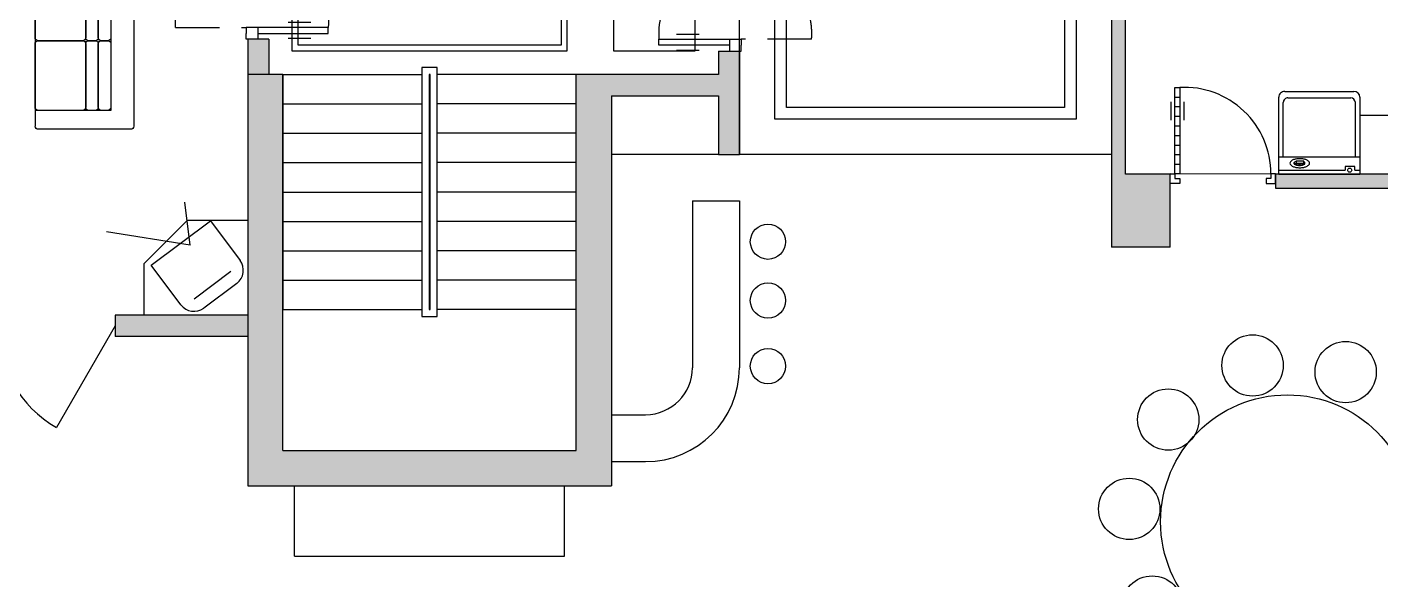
# Model space of a CAD drawing. Header units: millimetres. Extents: x 1356 to 40183, y 573 to 20768.
# Drawn here: x 17340 to 28875, y 8583 to 13289 of the extents above; entities that cross this region are included whole.
import ezdxf
from ezdxf.enums import TextEntityAlignment as Align

# ---------------------------------------------------------------- set-up
doc = ezdxf.new("R2010")
doc.units = ezdxf.units.MM
doc.linetypes.add('DASHED2', pattern=[0.375, 0.25, -0.125])
for name, color, linetype in [('H', 13, 'Continuous'), ('J', 7, 'Continuous'), ('OA_FURNITURE', 7, 'Continuous'), ('PUB_H', 13, 'Continuous'), ('T', 7, 'Continuous'), ('TOTHER', 7, 'Continuous'), ('W', 2, 'Continuous'), ('WALL', 4, 'Continuous'), ('WC', 10, 'Continuous')]:
    doc.layers.add(name, color=color, linetype=linetype)
doc.styles.add('DIM_FONT', font='SIMPLEX.shx', dxfattribs={"width": 0.8})
doc.styles.add('SIMPLEX', font='SIMPLEX.SHX')
doc.styles.get("Standard").update_dxf_attribs({"font": 'arial.ttf'})

# ---------------------------------------------------------------- blocks, each defined once
blk = doc.blocks.new('M_A24LXR')
for p, q in [((-0.455, 0.071), (-0.455, 0.888)), ((-0.455, 0.888), (-0.41, 0.888)), ((-0.455, 0.797), (-0.41, 0.797)), ((-0.41, 0.888), (-0.41, 0.071)), ((-0.494, 0.753), (-0.494, 0.578)), ((-0.455, 0.707), (-0.41, 0.707)), ((-0.371, 0.753), (-0.371, 0.578)), ((-0.455, 0.616), (-0.41, 0.616)), ((-0.455, 0.525), (-0.41, 0.525)), ((-0.455, 0.434), (-0.41, 0.434)), ((-0.455, 0.343), (-0.41, 0.343)), ((-0.455, 0.253), (-0.41, 0.253)), ((-0.455, 0.162), (-0.41, 0.162)), ((-0.501, 0.071), (-0.455, 0.071)), ((-0.501, -0.02), (-0.501, 0.071)), ((-0.41, 0.071), (-0.455, 0.071)), ((-0.455, 0.071), (-0.455, 0.026)), ((-0.455, 0.026), (-0.41, 0.026)), ((-0.41, 0.026), (-0.41, -0.02)), ((0.453, 0.026), (0.407, 0.026)), ((0.407, 0.026), (0.407, -0.02)), ((0.498, 0.071), (0.453, 0.071)), ((0.453, 0.071), (0.453, 0.026)), ((0.498, -0.02), (0.498, 0.071)), ((-0.501, -0.02), (-0.501, -0.02)), ((-0.41, -0.02), (-0.501, -0.02)), ((0.407, -0.02), (0.498, -0.02)), ((0.498, -0.02), (0.498, -0.02))]:
    blk.add_line(p, q)
blk.add_arc((-0.364, 0.072), 0.817, 359.9115, 93.1848)
blk = doc.blocks.new('M_E20')
for p, q in [((345, 0), (-345, 0)), ((-302, -36), (-345, -36)), ((-302, -35), (-302, -66)), ((-302, -66), (-219, -66)), ((-219, -66), (-219, -35)), ((345, -36), (-219, -36)), ((123, -87), (123, -99)), ((133, -96), (133, -113)), ((198, -96), (133, -96)), ((133, -113), (198, -113)), ((198, -113), (198, -96)), ((215, -88), (215, -99)), ((-307, -144), (-307, -611)), ((307, -144), (307, -611)), ((267, -651), (-267, -651))]:
    blk.add_line(p, q)
blk.add_lwpolyline([(83, -94, 0.185158), (88, -107, 0.102042), (108, -122, 0.060862), (133, -130, 0.047173), (166, -133, 0.047173), (200, -130, 0.060862), (225, -122, 0.102042), (245, -107, 0.185158), (250, -94, 0.185158), (245, -82, 0.102042), (225, -67, 0.060862), (200, -59, 0.047173), (166, -56, 0.047173), (133, -59, 0.060862), (108, -67, 0.102042), (88, -82, 0.185158)], format="xyb", close=True)
for points in [[(215, -88, 0.259034), (213, -85, 0.076276), (201, -80, 0.036515), (188, -77, 0.026615), (169, -76, 0.026615), (150, -77, 0.036515), (137, -80, 0.076276), (125, -85, 0.259034), (123, -88, 0.078462), (123, -89, 0.056762)], [(215, -99, 0.259034), (213, -95, 0.076276), (201, -90, 0.036515), (188, -88, 0.026615), (169, -87, 0.026615), (150, -88, 0.036515), (137, -90, 0.076276), (125, -95, 0.259034), (123, -99, 0.259034), (125, -102, 0.056762), (133, -106, 0.036515)], [(198, -108, 0.008736), (201, -107, 0.076276), (213, -102, 0.259034), (215, -99, 0.259034)]]:
    blk.add_lwpolyline(points, format="xyb")
blk.add_circle((-259, -35), 17.5)
for centre, start, end in [((-267, -611), 180, 270), ((267, -611), 270, 0)]:
    blk.add_arc(centre, 40, start, end)
at = {"layer": 'TOTHER', "linetype": 'Continuous'}
for p, q in [((-345, -656), (-345, 0)), ((345, 0), (345, -656)), ((-345, -145), (345, -145)), ((295, -706), (-295, -706))]:
    blk.add_line(p, q, dxfattribs=at)
for centre, start, end in [((-295, -656), 180, 270), ((295, -656), 270, 0)]:
    blk.add_arc(centre, 50, start, end, dxfattribs=at)
at = {"width": 0.8, "flags": 9}
for tag in ['XSIZE', 'YSIZE']:
    blk.add_attdef(tag, (0, 0), '', height=0.5, dxfattribs=at)
blk = doc.blocks.new('M_C4')
for p, q in [((100, 250), (350, 250)), ((363.3, 168.9), (84, 168.9)), ((0, -150), (0, 150)), ((450, 150), (450, -150)), ((450, -150), (0, -150)), ((187.5, -106.9), (56.8, -335.7)), ((187.5, -106.9), (546.7, -474.6))]:
    blk.add_line(p, q)
for centre, start, end in [((100, 150), 90, 180), ((350, 150), 0, 90)]:
    blk.add_arc(centre, 100, start, end)
at = {"flags": 9}
for tag in ['XSIZE', 'YSIZE']:
    blk.add_attdef(tag, (0, 0), '', height=0.5, dxfattribs=at)
at = {"width": 0.8, "flags": 9}
for tag in ['YSIZE', 'XSIZE', 'XSIZE', 'YSIZE']:
    blk.add_attdef(tag, (225, -150), '', height=0.5, dxfattribs=at)
blk = doc.blocks.new('_DBLK1')
for p, q in [((-0.5, 0), (-0.25, -0.433)), ((0.5, 0), (0.25, -0.433))]:
    blk.add_line(p, q)
for centre, start, end in [((-0.5, 0), 300, 0), ((0.5, 0), 180, 240)]:
    blk.add_arc(centre, 0.5, start, end)
at = {"style": 'SIMPLEX', "flags": 9}
blk.add_attdef('A', text='', height=1, dxfattribs=at).set_placement((0, 1.5), align=Align.MIDDLE)
blk = doc.blocks.new('M_C22')
at = {"linetype": 'Continuous'}
for centre, radius in [((-415, 1320), 261), ((462, 1344), 261), ((0, 0), 1080), ((1102, 799), 261), ((-1126, 775), 261), ((-1363, 16), 261), ((1363, -7), 261), ((-1079, -789), 261), ((1126, -789), 261), ((-415, -1287), 261), ((439, -1287), 261)]:
    blk.add_circle(centre, radius, dxfattribs=at)
at = {"width": 0.8, "flags": 9}
for tag in ['XSIZE', 'YSIZE']:
    blk.add_attdef(tag, (0, 0), '', height=0.5, dxfattribs=at)
blk = doc.blocks.new('M_A19UKF')
for p, q in [((-0.4667, -0.0028), (-0.4667, 0.3972)), ((-0.4667, 0.3972), (-0.4333, 0.3972)), ((-0.4333, 0.3972), (-0.4333, -0.0028)), ((-0.4949, 0.2977), (-0.4949, 0.1694)), ((-0.4051, 0.2977), (-0.4051, 0.1694)), ((-0.5, -0.0028), (-0.5, -0.0694)), ((-0.4333, -0.0028), (-0.5, -0.0028)), ((-0.5, -0.0028), (-0.5, -0.0028)), ((-0.5, -0.0694), (-0.5, -0.0694)), ((-0.5, -0.0694), (-0.4667, -0.0694)), ((-0.4333, -0.0028), (-0.4667, -0.0028)), ((-0.4333, -0.0694), (-0.4667, -0.0694)), ((-0.4333, -0.0028), (-0.4333, -0.0694)), ((0.4333, -0.0028), (0.4333, -0.0694)), ((0.4333, -0.0028), (0.4667, -0.0028)), ((0.4333, -0.0028), (0.5, -0.0028)), ((0.4333, -0.4694), (0.4333, -0.0694)), ((0.4333, -0.0694), (0.5, -0.0694)), ((0.4333, -0.0694), (0.4667, -0.0694)), ((0.5, -0.0028), (0.4667, -0.0028)), ((0.4667, -0.0694), (0.4667, -0.4694)), ((0.5, -0.0694), (0.4667, -0.0694)), ((0.5, -0.0028), (0.5, -0.0694)), ((0.5, -0.0028), (0.5, -0.0028)), ((0.5, -0.0694), (0.5, -0.0694)), ((0.4051, -0.3699), (0.4051, -0.2416)), ((0.4949, -0.3699), (0.4949, -0.2416)), ((0.4667, -0.4694), (0.4333, -0.4694))]:
    blk.add_line(p, q)
at = {"linetype": 'DASHED2'}
for p, q in [((0.4333, 0.3972), (0.4333, -0.0028)), ((-0.4333, -0.4694), (-0.4333, -0.0694))]:
    blk.add_line(p, q, dxfattribs=at)
for centre, start, end in [((-0.4, -0.0014), 359.80068, 94.78054), ((0.4, -0.0708), 179.80068, 274.78054)]:
    blk.add_arc(centre, 0.4, start, end)
for centre, start, end in [((0.4, -0.0014), 85.21946, 180.19932), ((-0.4, -0.0708), 265.21946, 0.19932)]:
    blk.add_arc(centre, 0.4, start, end, dxfattribs=at)
blk = doc.blocks.new('M_C34BMF')
at = {"layer": 'OA_FURNITURE'}
for p, q in [((-1058, -186), (-1058, 600)), ((-1031, 627), (1015, 627)), ((-896, 8), (-896, 627)), ((881, -19), (881, 627)), ((1042, -186), (1042, 600)), ((-869, -19), (881, -19)), ((-1031, -213), (1015, -213))]:
    blk.add_line(p, q, dxfattribs=at)
for points in [[(-869, 196), (-331, 196, 0.414214), (-304, 223), (-304, 600, 0.414214), (-331, 627), (-869, 627, 0.414214), (-896, 600), (-896, 223, 0.414214)], [(-277, 196), (261, 196, 0.414214), (288, 223), (288, 600, 0.414214), (261, 627), (-277, 627, 0.414214), (-304, 600), (-304, 223, 0.414214)], [(315, 196), (854, 196, 0.414214), (881, 223), (881, 600, 0.414214), (854, 627), (315, 627, 0.414214), (288, 600), (288, 223, 0.414214)], [(-869, 89), (-331, 89, 0.414214), (-304, 115), (-304, 169, 0.414214), (-331, 196), (-869, 196, 0.414214), (-896, 169), (-896, 115, 0.414214)], [(-277, 89), (261, 89, 0.414214), (288, 115), (288, 169, 0.414214), (261, 196), (-277, 196, 0.414214), (-304, 169), (-304, 115, 0.414214)], [(315, 89), (854, 89, 0.414214), (881, 115), (881, 169, 0.414214), (854, 196), (315, 196, 0.414214), (288, 169), (288, 115, 0.414214)], [(-869, -19), (-331, -19, 0.414214), (-304, 8), (-304, 62, 0.414214), (-331, 89), (-869, 89, 0.414214), (-896, 62), (-896, 8, 0.414214)], [(-277, -19), (261, -19, 0.414214), (288, 8), (288, 62, 0.414214), (261, 89), (-277, 89, 0.414214), (-304, 62), (-304, 8, 0.414214)], [(315, -19), (854, -19, 0.414214), (881, 8), (881, 62, 0.414214), (854, 89), (315, 89, 0.414214), (288, 62), (288, 8, 0.414214)]]:
    blk.add_lwpolyline(points, format="xyb", close=True, dxfattribs=at)
for centre, start, end in [((-1031, 600), 90, 180), ((1015, 600), 0, 90), ((-869, 8), 180, 270), ((854, 8), 270, 0), ((-1031, -186), 180, 270), ((1015, -186), 270, 0)]:
    blk.add_arc(centre, 26.9, start, end, dxfattribs=at)
at = {"style": 'DIM_FONT', "width": 0.8, "flags": 9}
for tag in ['XSIZE', 'YSIZE']:
    blk.add_attdef(tag, (0, 0), '', height=0.5, dxfattribs=at)
blk = doc.blocks.new('80216061034108')
for p, q in [((262, 90), (2161, 1989)), ((299, 0), (2225, 1926)), ((336, -90), (2288, 1862)), ((-299, 90), (262, 90)), ((-299, 0), (299, 0)), ((-299, -90), (336, -90))]:
    blk.add_line(p, q)
at = {"style": 'SIMPLEX', "flags": 9}
blk.add_attdef('A', text='', height=1, dxfattribs=at).set_placement((0, 0), align=Align.MIDDLE)

msp = doc.modelspace()

# ---------------------------------------------------------------- linework, layer by layer
at = {"layer": 'H'}
for points in [[(19599.3, 15112.4), (21939.3, 15112.4), (21939.3, 13085.1), (19599.3, 13085.1)], [(22339.3, 15112.4), (23029.3, 15112.4), (23029.3, 13085.1), (22339.3, 13085.1)], [(19649.3, 15062.4), (21889.3, 15062.4), (21889.3, 13135.1), (19649.3, 13135.1)], [(23409.3, 12205.1), (23409.3, 14862.4), (26579.3, 14862.4), (26579.3, 12205.1)], [(23709.3, 12505.1), (23709.3, 14562.4), (26279.3, 14562.4), (26279.3, 12505.1)], [(23809.3, 12605.1), (23809.3, 14462.4), (26179.3, 14462.4), (26179.3, 12605.1)]]:
    msp.add_lwpolyline(points, close=True, dxfattribs=at)
at = {"layer": 'J'}
for p, q in [((23229.3, 12205.1), (22319.3, 12205.1)), ((23009.3, 11809.7), (23009.3, 10389.7)), ((23009.3, 11809.7), (23409.3, 11809.7)), ((23409.3, 11809.7), (23409.3, 10389.7)), ((18336.4, 11276.1), (18703.2, 11642.9)), ((19219.3, 11642.9), (18703.2, 11642.9)), ((18336.4, 10835.9), (18336.4, 11276.1)), ((22319.3, 9989.7), (22609.3, 9989.7)), ((22319.3, 9589.7), (22609.3, 9589.7)), ((19619.3, 8785.1), (19619.3, 9385.1)), ((21919.3, 8785.1), (21919.3, 9385.1)), ((19619.3, 8785.1), (21919.3, 8785.1))]:
    msp.add_line(p, q, dxfattribs=at)
for centre in [(23651.7, 11462), (23651.7, 10961.6), (23651.7, 10403)]:
    msp.add_circle(centre, 150, dxfattribs=at)
for radius in [800, 400]:
    msp.add_arc((22609.3, 10389.7), radius, 270, 0, dxfattribs=at)
at = {"layer": 'PUB_H'}
for points in [[(26579.3, 11415.9), (26579.3, 15312.4), (26699.3, 12035.9), (26699.3, 14343.8)], [(19399.3, 13185.1), (19399.3, 12885.1), (19219.3, 13185.1), (19219.3, 12885.1)], [(23409.3, 13085.1), (23229.3, 12705.1), (23229.3, 13085.1)], [(23229.3, 12205.1), (23229.3, 12705.1), (23409.3, 12205.1), (23409.3, 13085.1)], [(19219.3, 12885.1), (19519.3, 9685.1), (19219.3, 9385.1)], [(19519.3, 12885.1), (19519.3, 9685.1), (19219.3, 12885.1)], [(22019.3, 12885.1), (22319.3, 12705.1), (22019.3, 9685.1), (22319.3, 9385.1)], [(23229.3, 12885.1), (23229.3, 12705.1), (22019.3, 12885.1), (22319.3, 12705.1)], [(27079.3, 12035.9), (27079.3, 11415.9), (26699.3, 12035.9), (26579.3, 11415.9)], [(30029.3, 11915.9), (27979.3, 11915.9), (29909.3, 12035.9), (27979.3, 12035.9)], [(19219.3, 10835.9), (19219.3, 10655.9), (18089.3, 10835.9), (18089.3, 10655.9)], [(22319.3, 9385.1), (19219.3, 9385.1), (22019.3, 9685.1), (19519.3, 9685.1)]]:
    msp.add_solid(points, dxfattribs=at)
at = {"layer": 'T'}
for p, q in [((20704.3, 12945.1), (20704.3, 10825.1)), ((20834.3, 12945.1), (20704.3, 12945.1)), ((20834.3, 10825.1), (20834.3, 12945.1)), ((19519.3, 12885.1), (19519.3, 10885.1)), ((19519.3, 12885.1), (20704.3, 12885.1)), ((20764.3, 12885.1), (20764.3, 10885.1)), ((20774.3, 12885.1), (20764.3, 12885.1)), ((20774.3, 10885.1), (20774.3, 12885.1)), ((22019.3, 12885.1), (20834.3, 12885.1)), ((22019.3, 10885.1), (22019.3, 12885.1)), ((19519.3, 12635.1), (20704.3, 12635.1)), ((22019.3, 12635.1), (20834.3, 12635.1)), ((19519.3, 12385.1), (20704.3, 12385.1)), ((22019.3, 12385.1), (20834.3, 12385.1)), ((19519.3, 12135.1), (20704.3, 12135.1)), ((22019.3, 12135.1), (20834.3, 12135.1)), ((19519.3, 11885.1), (20704.3, 11885.1)), ((22019.3, 11885.1), (20834.3, 11885.1)), ((19519.3, 11635.1), (20704.3, 11635.1)), ((22019.3, 11635.1), (20834.3, 11635.1)), ((19519.3, 11385.1), (20704.3, 11385.1)), ((22019.3, 11385.1), (20834.3, 11385.1)), ((19519.3, 11135.1), (20704.3, 11135.1)), ((22019.3, 11135.1), (20834.3, 11135.1)), ((19519.3, 10885.1), (20704.3, 10885.1)), ((20764.3, 10885.1), (20774.3, 10885.1)), ((22019.3, 10885.1), (20834.3, 10885.1)), ((20704.3, 10825.1), (20834.3, 10825.1))]:
    msp.add_line(p, q, dxfattribs=at)
at = {"layer": 'WALL'}
for p, q in [((26579.3, 15312.4), (26579.3, 11415.9)), ((26699.3, 12035.9), (26699.3, 14343.8)), ((19219.3, 13185.1), (19219.3, 9385.1)), ((19399.3, 13185.1), (19219.3, 13185.1)), ((19399.3, 13185.1), (19399.3, 12885.1)), ((23229.3, 13085.1), (23409.3, 13085.1)), ((23229.3, 13085.1), (23229.3, 12885.1)), ((23409.3, 13085.1), (23409.3, 12205.1)), ((19519.3, 12885.1), (19219.3, 12885.1)), ((19519.3, 9685.1), (19519.3, 12885.1)), ((22019.3, 9685.1), (22019.3, 12885.1)), ((23229.3, 12885.1), (22019.3, 12885.1)), ((22319.3, 12705.1), (22319.3, 9385.1)), ((22319.3, 12705.1), (23229.3, 12705.1)), ((23229.3, 12705.1), (23229.3, 12205.1)), ((23229.3, 12205.1), (23409.3, 12205.1)), ((27079.3, 12035.9), (26699.3, 12035.9)), ((27079.3, 11415.9), (27079.3, 12035.9)), ((27979.3, 11915.9), (27979.3, 12035.9)), ((29909.3, 12035.9), (27979.3, 12035.9)), ((30029.3, 11915.9), (27979.3, 11915.9)), ((27079.3, 11415.9), (26579.3, 11415.9)), ((19219.3, 10835.9), (18089.3, 10835.9)), ((18089.3, 10835.9), (18089.3, 10655.9)), ((19219.3, 10655.9), (18089.3, 10655.9)), ((19519.3, 9685.1), (22019.3, 9685.1)), ((19219.3, 9385.1), (22319.3, 9385.1))]:
    msp.add_line(p, q, dxfattribs=at)
at = {"layer": 'WC'}
msp.add_line((27979.3, 12035.9), (27078.8, 12039.8), dxfattribs=at)
msp.add_lwpolyline([(27677.9, 13873.8), (29208.4, 13873.8), (29409.3, 13672.9), (29409.3, 12535.9), (28694.9, 12535.9)], dxfattribs=at)

# ---------------------------------------------------------------- block references
at = {"layer": 'J', "xscale": -1, "rotation": 90}
msp.add_blockref('M_C34BMF', (18034.8, 13461.1), dxfattribs=at)
at = {"layer": 'J', "xscale": 1.4, "yscale": 1.4, "zscale": 1.4, "rotation": 216.7747463473181}
msp.add_blockref('M_C4', (19028.3, 11470.9), dxfattribs=at)
at = {"layer": 'J', "rotation": 283.2453459477739}
msp.add_blockref('M_C22', (28077.9, 9078.5), dxfattribs=at)
at = {"layer": 'W', "rotation": 134.9999999999999}
msp.add_blockref('80216061034108', (29694.2, 14222.4), dxfattribs=at)
at = {"layer": 'W', "yscale": 1500, "zscale": 1500}
for p, xscale, rotation in [((19309.3, 13935.1), -1500, 270), ((23319.3, 13835.1), 1500, 90)]:
    msp.add_blockref('M_A19UKF', p, dxfattribs=dict(at, xscale=xscale, rotation=rotation))
at = {"layer": 'W'}
for name, p, xscale, yscale, zscale in [('M_A24LXR', (27529.3, 11975.9), 900, 900, 900), ('_DBLK1', (17089.3, 10745.9), 2000, 2000, 2000)]:
    msp.add_blockref(name, p, dxfattribs=dict(at, xscale=xscale, yscale=yscale, zscale=zscale))
at = {"layer": 'WC', "rotation": 180}
msp.add_blockref('M_E20', (28349.9, 12035.9), dxfattribs=at)

doc.saveas('drawing.dxf')
